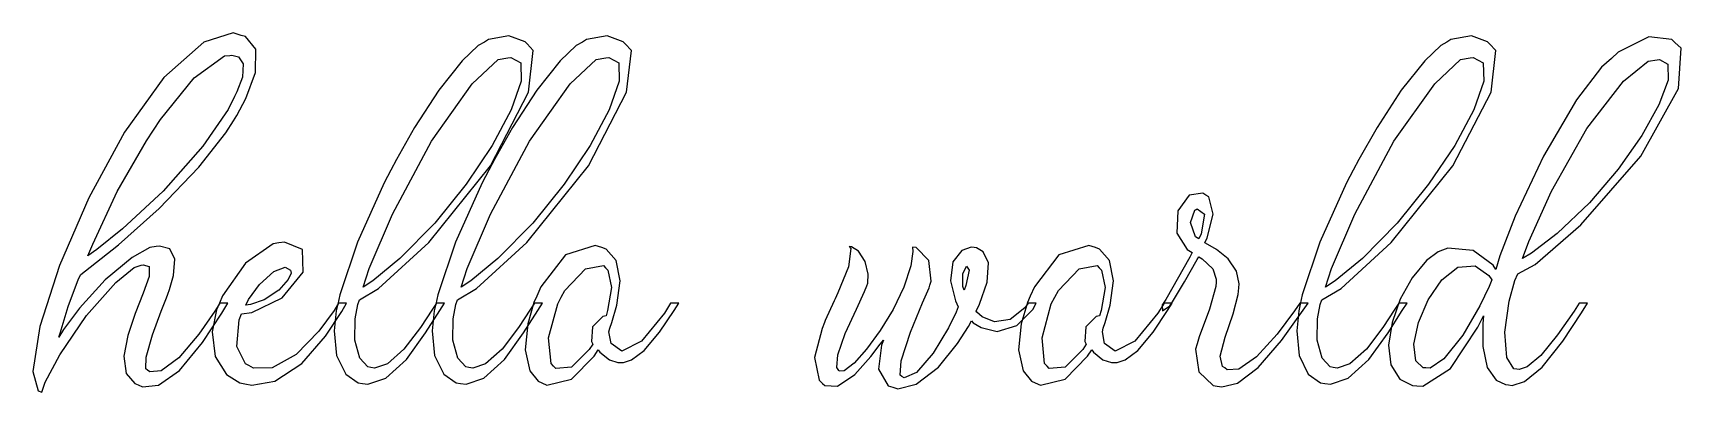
# Model space of a CAD drawing. Extents: x 0 to 42.3, y 0 to 9.2.
import ezdxf

# ---------------------------------------------------------------- set-up
doc = ezdxf.new("R2010")
doc.units = 0
doc.layers.get('0').update_dxf_attribs({"linetype": 'CONTINUOUS'})

msp = doc.modelspace()

# ---------------------------------------------------------------- linework, layer by layer
at = {"color": 0}
for p, q in [((4.37388, 8.97241), (3.35139, 8.06842)), ((5.12491, 9.20944), (4.37388, 8.97241)), ((5.33439, 9.14742), (5.12491, 9.20944)), ((5.44463, 9.11712), (5.33439, 9.14742)), ((5.71059, 8.79327), (5.44463, 9.11712)), ((11.4129, 8.88421), (11.0036, 8.49697)), ((11.57, 8.97654), (11.4129, 8.88421)), ((11.6775, 9.04268), (11.57, 8.97654)), ((12.2011, 9.13363), (11.6775, 9.04268)), ((12.6146, 8.98204), (12.2011, 9.13363)), ((12.6669, 8.92694), (12.6146, 8.98204)), ((12.8254, 8.76018), (12.6669, 8.92694)), ((13.9265, 8.88421), (13.5172, 8.49697)), ((14.0836, 8.97654), (13.9265, 8.88421)), ((14.1911, 9.04268), (14.0836, 8.97654)), ((14.7147, 9.13363), (14.1911, 9.04268)), ((15.1281, 8.98204), (14.7147, 9.13363)), ((15.1805, 8.92694), (15.1281, 8.98204)), ((15.339, 8.76018), (15.1805, 8.92694)), ((36.0948, 8.88421), (35.6856, 8.49697)), ((36.2522, 8.97654), (36.0948, 8.88421)), ((36.3594, 9.04268), (36.2522, 8.97654)), ((36.8833, 9.13363), (36.3594, 9.04268)), ((37.2967, 8.98204), (36.8833, 9.13363)), ((37.3489, 8.92694), (37.2967, 8.98204)), ((37.5073, 8.76018), (37.3489, 8.92694)), ((41.432, 9.11296), (40.6506, 8.71746)), ((42.0204, 9.03993), (41.432, 9.11296)), ((42.1005, 8.96553), (42.0204, 9.03993)), ((42.2589, 8.81669), (42.1005, 8.96553)), ((4.12309, 8.05878), (4.90583, 8.61826)), ((4.90583, 8.61826), (5.04225, 8.6348)), ((5.04225, 8.6348), (5.09598, 8.64168)), ((5.09598, 8.64168), (5.26549, 8.59758)), ((5.26549, 8.59758), (5.38536, 8.41431)), ((5.69817, 8.1952), (5.71059, 8.79327)), ((11.0036, 8.49697), (10.4014, 7.74319)), ((11.26, 7.9072), (11.9228, 8.53006)), ((11.9228, 8.53006), (12.1708, 8.56865)), ((12.1708, 8.56865), (12.2466, 8.58104)), ((12.2466, 8.58104), (12.5029, 8.44599)), ((12.7041, 7.68946), (12.8254, 8.76018)), ((13.5172, 8.49697), (12.915, 7.74319)), ((13.7735, 7.9072), (14.4363, 8.53006)), ((14.4363, 8.53006), (14.6844, 8.56865)), ((14.6844, 8.56865), (14.7602, 8.58104)), ((14.7602, 8.58104), (15.0165, 8.44599)), ((15.2177, 7.68946), (15.339, 8.76018)), ((35.6856, 8.49697), (35.0835, 7.74319)), ((35.9421, 7.9072), (36.6049, 8.53006)), ((36.6049, 8.53006), (36.8529, 8.56865)), ((36.8529, 8.56865), (36.9288, 8.58104)), ((36.9288, 8.58104), (37.1849, 8.44599)), ((37.3863, 7.68946), (37.5073, 8.76018)), ((40.4742, 8.55761), (40.2181, 8.3275)), ((40.6506, 8.71746), (40.4742, 8.55761)), ((40.7843, 7.97609), (41.4168, 8.48596)), ((41.4168, 8.48596), (41.6486, 8.51902)), ((41.6486, 8.51902), (41.7103, 8.52869)), ((41.7103, 8.52869), (41.9241, 8.40878)), ((42.1901, 7.78454), (42.2589, 8.81669)), ((3.35139, 8.06842), (2.34129, 6.66006)), ((3.26182, 6.98803), (4.12309, 8.05878)), ((5.36332, 8.07667), (5.22415, 7.69634)), ((5.38536, 8.41431), (5.36332, 8.07667)), ((5.45289, 7.52683), (5.69817, 8.1952)), ((12.5029, 8.44599), (12.5167, 7.97197)), ((15.0165, 8.44599), (15.0303, 7.97197)), ((37.1849, 8.44599), (37.1987, 7.97197)), ((40.2181, 8.3275), (39.5813, 7.48965)), ((41.9241, 8.40878), (41.9269, 7.99814)), ((5.22415, 7.69634), (5.1635, 7.57647)), ((10.4014, 7.74319), (9.78133, 6.78409)), ((10.2126, 6.43682), (11.26, 7.9072)), ((11.7257, 5.79741), (12.7041, 7.68946)), ((12.5167, 7.97197), (12.259, 7.23607)), ((12.915, 7.74319), (12.2949, 6.78409)), ((12.7262, 6.43682), (13.7735, 7.9072)), ((14.2393, 5.79741), (15.2177, 7.68946)), ((15.0303, 7.97197), (14.7726, 7.23607)), ((35.0835, 7.74319), (34.4634, 6.78409)), ((34.8947, 6.43682), (35.9421, 7.9072)), ((36.4077, 5.79741), (37.3863, 7.68946)), ((37.1987, 7.97197), (36.9411, 7.23607)), ((39.8431, 6.76204), (40.7843, 7.97609)), ((41.2267, 6.04682), (42.1901, 7.78454)), ((41.9269, 7.99814), (41.6899, 7.36286)), ((4.99678, 7.24158), (4.35183, 6.30453)), ((5.1635, 7.57647), (4.99678, 7.24158)), ((5.22415, 7.0914), (5.45289, 7.52683)), ((12.259, 7.23607), (11.7726, 6.3252)), ((14.7726, 7.23607), (14.2861, 6.3252)), ((36.9411, 7.23607), (36.4546, 6.3252)), ((39.5813, 7.48965), (38.7283, 6.05095)), ((41.6899, 7.36286), (41.2517, 6.57599)), ((3.08543, 6.71657), (3.26182, 6.98803)), ((4.93614, 6.64351), (5.13595, 6.95357)), ((5.13595, 6.95357), (5.22415, 7.0914)), ((9.78133, 6.78409), (9.31414, 5.96417)), ((12.2949, 6.78409), (11.8277, 5.96417)), ((34.4634, 6.78409), (33.9962, 5.96417)), ((2.34129, 6.66006), (1.42214, 4.97611)), ((2.15112, 5.14008), (2.90215, 6.43957)), ((2.90215, 6.43957), (3.08543, 6.71657)), ((4.24575, 5.76986), (4.93614, 6.64351)), ((9.21494, 4.56269), (10.2126, 6.43682)), ((11.7285, 4.56269), (12.7262, 6.43682)), ((33.897, 4.56269), (34.8947, 6.43682)), ((38.9407, 5.15112), (39.8431, 6.76204)), ((41.2517, 6.57599), (40.6453, 5.71334)), ((4.35183, 6.30453), (3.33485, 5.14837)), ((9.31414, 5.96417), (9.16672, 5.68579)), ((11.7726, 6.3252), (11.1042, 5.32751)), ((11.8277, 5.96417), (11.6803, 5.68579)), ((14.2861, 6.3252), (13.6178, 5.32751)), ((33.9962, 5.96417), (33.8487, 5.68579)), ((36.4546, 6.3252), (35.7861, 5.32751)), ((38.7283, 6.05095), (38.0062, 4.51171)), ((39.6917, 4.28569), (41.2267, 6.04682)), ((3.2315, 4.70186), (4.24575, 5.76986)), ((9.16672, 5.68579), (8.99721, 5.36332)), ((10.1437, 3.82958), (11.7257, 5.79741)), ((11.6803, 5.68579), (11.5108, 5.36332)), ((12.6573, 3.82958), (14.2393, 5.79741)), ((33.8487, 5.68579), (33.6793, 5.36332)), ((34.8258, 3.82958), (36.4077, 5.79741)), ((40.6453, 5.71334), (39.9094, 4.85069)), ((1.52549, 3.79236), (2.15112, 5.14008)), ((3.33485, 5.14837), (2.29306, 4.18648)), ((8.99721, 5.36332), (8.31233, 3.83921)), ((11.1042, 5.32751), (10.2995, 4.32978)), ((11.5108, 5.36332), (10.8259, 3.83921)), ((13.6178, 5.32751), (12.813, 4.32978)), ((29.9944, 5.09873), (29.6471, 5.04776)), ((30.0702, 5.05188), (29.9944, 5.09873)), ((33.6793, 5.36332), (32.9944, 3.83921)), ((35.7861, 5.32751), (34.9815, 4.32978)), ((38.3565, 3.86126), (38.9407, 5.15112)), ((1.42214, 4.97611), (0.672483, 3.24115)), ((2.18833, 3.77582), (3.2315, 4.70186)), ((29.6471, 5.04776), (29.3522, 4.644)), ((29.6788, 4.34633), (29.7863, 4.65914)), ((29.7863, 4.65914), (29.8221, 4.68256)), ((29.8221, 4.68256), (29.8456, 4.69773)), ((29.8456, 4.69773), (30.0371, 4.55994)), ((30.1487, 5.00228), (30.0702, 5.05188)), ((30.2589, 4.55718), (30.1487, 5.00228)), ((39.9094, 4.85069), (39.0797, 4.06107)), ((8.61688, 3.16673), (9.21494, 4.56269)), ((10.2995, 4.32978), (9.40375, 3.42167)), ((11.1304, 3.16673), (11.7285, 4.56269)), ((12.813, 4.32978), (11.9173, 3.42167)), ((29.3522, 4.644), (29.3288, 4.07624)), ((29.807, 3.97838), (29.6788, 4.34633)), ((30.0371, 4.55994), (29.9503, 4.05832)), ((30.1032, 3.9522), (30.2589, 4.55718)), ((33.2989, 3.16673), (33.897, 4.56269)), ((34.9815, 4.32978), (34.0858, 3.42167)), ((38.0062, 4.51171), (37.6121, 3.48919)), ((38.5149, 3.27284), (39.6917, 4.28569)), ((2.29306, 4.18648), (1.63298, 3.65457)), ((6.30178, 3.82266), (6.15569, 3.79924)), ((6.44095, 3.84609), (6.30178, 3.82266)), ((6.90672, 3.65732), (6.44095, 3.84609)), ((8.31233, 3.83921), (7.8631, 2.48736)), ((8.85666, 2.65135), (10.1437, 3.82958)), ((10.8259, 3.83921), (10.3766, 2.48736)), ((11.3702, 2.65135), (12.6573, 3.82958)), ((29.3288, 4.07624), (29.5947, 3.65181)), ((29.8883, 3.9274), (29.807, 3.97838)), ((29.9503, 4.05832), (29.8883, 3.9274)), ((30.0481, 3.82266), (30.1032, 3.9522)), ((30.1225, 3.78411), (30.0481, 3.82266)), ((32.9944, 3.83921), (32.5451, 2.48736)), ((33.5387, 2.65135), (34.8258, 3.82958)), ((38.1924, 3.42029), (38.3565, 3.86126)), ((39.0797, 4.06107), (38.4253, 3.56087)), ((1.40422, 3.49195), (1.52549, 3.79236)), ((1.63298, 3.65457), (1.40422, 3.49195)), ((1.46348, 3.19705), (2.18833, 3.77582)), ((2.53697, 3.44785), (1.84519, 2.87321)), ((2.99034, 3.70417), (2.53697, 3.44785)), ((3.15157, 3.72897), (2.99034, 3.70417)), ((3.23426, 3.74276), (3.15157, 3.72897)), ((3.50159, 3.67524), (3.23426, 3.74276)), ((3.63252, 3.40513), (3.50159, 3.67524)), ((3.59668, 2.99034), (3.63252, 3.40513)), ((6.15569, 3.79924), (5.4405, 3.30178)), ((6.91914, 3.0744), (6.90672, 3.65732)), ((9.40375, 3.42167), (8.71058, 2.84978)), ((11.9173, 3.42167), (11.2241, 2.84978)), ((13.6481, 3.51813), (13.0197, 2.69269)), ((14.4129, 3.76068), (13.6481, 3.51813)), ((14.5852, 3.70141), (14.4129, 3.76068)), ((14.6899, 3.6642), (14.5852, 3.70141)), ((14.9462, 3.37619), (14.6899, 3.6642)), ((20.9641, 3.67799), (20.909, 3.21083)), ((20.9848, 3.72622), (20.9228, 3.72897)), ((20.9228, 3.72897), (20.9641, 3.67799)), ((21.1653, 3.61047), (20.9848, 3.72622)), ((21.3348, 3.34588), (21.1653, 3.61047)), ((22.5599, 3.6008), (22.5103, 3.23564)), ((22.6439, 3.70554), (22.5488, 3.71796)), ((22.5488, 3.71796), (22.5599, 3.6008)), ((22.9678, 3.37068), (22.6439, 3.70554)), ((23.8139, 3.62977), (23.5851, 3.34174)), ((24.055, 3.71105), (23.8139, 3.62977)), ((24.1308, 3.70141), (24.055, 3.71105)), ((24.1901, 3.69316), (24.1308, 3.70141)), ((24.3623, 3.59255), (24.1901, 3.69316)), ((24.4988, 3.31005), (24.3623, 3.59255)), ((26.304, 3.51813), (25.6756, 2.69269)), ((27.0688, 3.76068), (26.304, 3.51813)), ((27.2411, 3.70141), (27.0688, 3.76068)), ((27.3458, 3.6642), (27.2411, 3.70141)), ((27.6021, 3.37619), (27.3458, 3.6642)), ((29.6609, 3.45336), (29.0463, 2.37298)), ((29.5258, 2.82636), (29.8538, 3.39824)), ((29.5947, 3.65181), (29.7229, 3.57463)), ((29.7229, 3.57463), (29.6609, 3.45336)), ((29.8538, 3.39824), (29.8883, 3.4699)), ((29.8883, 3.4699), (29.9792, 3.41064)), ((29.9792, 3.41064), (30.2521, 3.16122)), ((30.3444, 3.65457), (30.1225, 3.78411)), ((30.6407, 3.41891), (30.3444, 3.65457)), ((30.8571, 3.09645), (30.6407, 3.41891)), ((34.0858, 3.42167), (33.3926, 2.84978)), ((36.0303, 3.59255), (35.7311, 3.36793)), ((36.1417, 3.63527), (36.0303, 3.59255)), ((36.2811, 3.68762), (36.1417, 3.63527)), ((36.926, 3.62977), (36.2811, 3.68762)), ((37.4371, 3.24804), (36.926, 3.62977)), ((37.6121, 3.48919), (37.5087, 3.13917)), ((38.4253, 3.56087), (38.1924, 3.42029)), ((0.672483, 3.24115), (0.170877, 1.68258)), ((1.15893, 2.89801), (1.21681, 3.01239)), ((1.21681, 3.01239), (1.46348, 3.19705)), ((2.11942, 2.80569), (2.59071, 3.19429)), ((2.59071, 3.19429), (2.77124, 3.24942)), ((2.77124, 3.24942), (2.81533, 3.26319)), ((2.81533, 3.26319), (2.97656, 3.21772)), ((2.96967, 2.95865), (2.8236, 2.53559)), ((2.97656, 3.21772), (2.96967, 2.95865)), ((3.49333, 2.62378), (3.59668, 2.99034)), ((5.4405, 3.30178), (4.8562, 2.46944)), ((5.80566, 2.76021), (6.16948, 3.08818)), ((6.16948, 3.08818), (6.46162, 3.20118)), ((6.3803, 2.41294), (6.91914, 3.0744)), ((6.46162, 3.20118), (6.59804, 3.12263)), ((6.61596, 3.04546), (6.53881, 2.88148)), ((6.59804, 3.12263), (6.60495, 3.08956)), ((6.60495, 3.08956), (6.61596, 3.04546)), ((8.46116, 2.68718), (8.61688, 3.16673)), ((10.9747, 2.68718), (11.1304, 3.16673)), ((13.6343, 2.60312), (14.1663, 3.15709)), ((14.1663, 3.15709), (14.6251, 3.24253)), ((14.6251, 3.24253), (14.6789, 3.18327)), ((14.6789, 3.18327), (14.7367, 3.12126)), ((14.7367, 3.12126), (14.8332, 2.67615)), ((15.0482, 2.84703), (14.9462, 3.37619)), ((20.909, 3.21083), (20.6334, 2.5411)), ((21.4106, 3.02204), (21.3348, 3.34588)), ((21.4009, 2.79328), (21.4106, 3.02204)), ((22.5103, 3.23564), (22.3311, 2.6858)), ((23.0312, 2.84427), (22.9678, 3.37068)), ((23.5851, 3.34174), (23.5259, 2.85392)), ((23.8428, 3.02617), (23.9379, 3.23012)), ((23.8428, 2.70784), (23.8428, 3.02617)), ((23.9985, 3.12539), (23.9159, 2.73403)), ((23.9379, 3.23012), (23.9985, 3.12539)), ((24.4615, 2.81809), (24.4988, 3.31005)), ((26.2902, 2.60312), (26.8222, 3.15709)), ((26.8222, 3.15709), (27.281, 3.24253)), ((27.281, 3.24253), (27.3348, 3.18327)), ((27.3348, 3.18327), (27.3926, 3.12126)), ((27.3926, 3.12126), (27.4891, 2.67615)), ((27.7041, 2.84703), (27.6021, 3.37619)), ((30.2521, 3.16122), (30.3375, 2.88975)), ((30.9273, 2.77537), (30.8571, 3.09645)), ((33.1432, 2.68718), (33.2989, 3.16673)), ((35.7311, 3.36793), (35.3603, 2.92833)), ((36.1266, 2.87459), (36.5386, 3.1998)), ((36.5386, 3.1998), (36.9768, 3.23701)), ((36.9768, 3.23701), (37.3271, 2.99034)), ((37.3271, 2.99034), (37.404, 2.8801)), ((37.5087, 3.13917), (37.4371, 3.24804)), ((37.998, 2.86081), (38.0711, 3.02893)), ((38.0711, 3.02893), (38.5149, 3.27284)), ((0.898483, 2.19384), (1.15893, 2.89801)), ((1.84519, 2.87321), (1.18236, 2.1456)), ((1.36701, 1.96508), (2.11942, 2.80569)), ((3.44923, 2.50527), (3.49333, 2.62378)), ((5.52457, 2.37023), (5.80566, 2.76021)), ((6.29765, 2.61001), (5.92007, 2.36472)), ((6.53881, 2.88148), (6.29765, 2.61001)), ((8.36747, 2.36196), (8.85666, 2.65135)), ((8.71058, 2.84978), (8.46116, 2.68718)), ((10.881, 2.36196), (11.3702, 2.65135)), ((11.2241, 2.84978), (10.9747, 2.68718)), ((13.0197, 2.69269), (12.915, 2.46118)), ((13.5434, 2.4281), (13.6343, 2.60312)), ((14.8332, 2.67615), (14.7312, 2.08773)), ((14.9669, 2.22966), (15.0482, 2.84703)), ((20.6334, 2.5411), (20.5645, 2.38952)), ((21.1129, 2.12631), (21.3183, 2.5728)), ((21.3183, 2.5728), (21.3747, 2.72576)), ((21.3747, 2.72576), (21.4009, 2.79328)), ((22.3311, 2.6858), (22.0541, 2.11805)), ((22.8079, 2.28755), (22.9747, 2.67202)), ((22.9747, 2.67202), (22.9953, 2.73678)), ((22.9953, 2.73678), (23.0312, 2.84427)), ((23.5259, 2.85392), (23.6499, 2.33853)), ((23.8718, 2.61001), (23.8428, 2.70784)), ((23.9159, 2.73403), (23.8718, 2.61001)), ((24.2659, 2.25309), (24.4615, 2.81809)), ((25.6756, 2.69269), (25.5709, 2.46118)), ((26.1993, 2.4281), (26.2902, 2.60312)), ((27.4891, 2.67615), (27.3871, 2.08773)), ((27.6228, 2.22966), (27.7041, 2.84703)), ((29.2144, 2.31097), (29.5258, 2.82636)), ((30.332, 2.70509), (30.1625, 2.12218)), ((30.3348, 2.81947), (30.332, 2.70509)), ((30.3375, 2.88975), (30.3348, 2.81947)), ((30.9039, 2.50252), (30.919, 2.67064)), ((30.919, 2.67064), (30.9273, 2.77537)), ((33.0495, 2.36196), (33.5387, 2.65135)), ((33.3926, 2.84978), (33.1432, 2.68718)), ((35.3603, 2.92833), (35.0573, 2.37987)), ((35.7766, 2.36609), (36.1266, 2.87459)), ((37.3394, 2.70922), (37.1023, 2.209)), ((37.404, 2.8801), (37.3394, 2.70922)), ((37.852, 2.32475), (37.998, 2.86081)), ((0.691776, 1.51171), (0.898483, 2.19384)), ((1.18236, 2.1456), (0.775836, 1.60128)), ((2.8236, 2.53559), (2.6169, 2.01056)), ((3.27835, 2.07395), (3.41478, 2.41432)), ((3.41478, 2.41432), (3.44923, 2.50527)), ((4.78317, 2.27928), (4.65776, 2.07532)), ((4.77492, 2.27928), (4.70048, 2.1084)), ((4.8562, 2.46944), (4.77492, 2.27928)), ((4.99262, 2.27928), (4.78317, 2.27928)), ((4.83828, 2.02158), (4.99262, 2.27928)), ((5.45289, 2.22966), (5.52457, 2.37023)), ((5.57142, 2.24207), (5.45289, 2.22966)), ((5.92007, 2.36472), (5.57142, 2.24207)), ((5.60585, 2.0395), (6.3803, 2.41294)), ((7.82863, 2.27928), (7.71564, 2.09048)), ((7.81071, 2.25171), (7.77215, 2.08497)), ((7.8631, 2.48736), (7.81071, 2.25171)), ((8.03811, 2.27928), (7.82863, 2.27928)), ((7.91132, 2.06292), (8.03811, 2.27928)), ((8.25581, 1.87413), (8.32474, 2.2462)), ((8.32474, 2.2462), (8.36747, 2.36196)), ((10.2388, 2.12218), (9.93013, 1.65503)), ((10.3408, 2.27928), (10.2388, 2.12218)), ((10.3243, 2.25171), (10.2857, 2.08497)), ((10.3766, 2.48736), (10.3243, 2.25171)), ((10.5503, 2.27928), (10.3408, 2.27928)), ((10.4262, 2.09048), (10.5503, 2.27928)), ((10.7694, 1.87413), (10.8383, 2.2462)), ((10.8383, 2.2462), (10.881, 2.36196)), ((12.7524, 2.12218), (12.4437, 1.65503)), ((12.8392, 2.29168), (12.6807, 1.75011)), ((12.8543, 2.27928), (12.7524, 2.12218)), ((12.915, 2.46118), (12.8392, 2.29168)), ((13.0638, 2.27928), (12.8543, 2.27928)), ((12.9398, 2.09048), (13.0638, 2.27928)), ((13.2167, 1.39182), (13.4538, 2.25723)), ((13.4538, 2.25723), (13.5434, 2.4281)), ((14.8387, 1.78318), (14.9669, 2.22966)), ((16.3435, 2.27928), (16.1851, 2.01883)), ((16.553, 2.27928), (16.3435, 2.27928)), ((16.4373, 2.08773), (16.553, 2.27928)), ((20.5397, 2.33991), (20.3137, 1.83555)), ((20.5645, 2.38952), (20.5397, 2.33991)), ((20.8235, 1.50344), (21.1129, 2.12631)), ((22.0541, 2.11805), (21.7206, 1.57372)), ((22.4978, 1.53513), (22.8079, 2.28755)), ((23.6499, 2.33853), (23.7229, 2.18006)), ((23.7229, 2.18006), (23.672, 2.04639)), ((24.1804, 2.07532), (24.2659, 2.25309)), ((25.4276, 2.15663), (25.0583, 1.86173)), ((25.2222, 1.70739), (25.6329, 2.11805)), ((25.4951, 2.29168), (25.3366, 1.75011)), ((25.5144, 2.27928), (25.4276, 2.15663)), ((25.5709, 2.46118), (25.4951, 2.29168)), ((25.7238, 2.27928), (25.5144, 2.27928)), ((25.6329, 2.11805), (25.7238, 2.27928)), ((25.8727, 1.39182), (26.1097, 2.25723)), ((26.1097, 2.25723), (26.1993, 2.4281)), ((27.4946, 1.78318), (27.6228, 2.22966)), ((28.9994, 2.27928), (28.841, 2.01883)), ((28.9788, 2.26825), (28.9553, 2.23793)), ((28.9553, 2.23793), (28.9595, 2.08497)), ((28.9595, 2.08497), (29.151, 2.21037)), ((29.0463, 2.37298), (28.9788, 2.26825)), ((29.2089, 2.27928), (28.9994, 2.27928)), ((29.0932, 2.08773), (29.2089, 2.27928)), ((29.151, 2.21037), (29.1882, 2.26825)), ((29.1882, 2.26825), (29.2144, 2.31097)), ((30.1625, 2.12218), (29.8993, 1.41387)), ((30.7757, 2.00367), (30.9039, 2.50252)), ((32.4845, 2.27928), (32.3439, 2.0767)), ((32.4928, 2.25171), (32.4542, 2.08497)), ((32.694, 2.27928), (32.4845, 2.27928)), ((32.5451, 2.48736), (32.4928, 2.25171)), ((32.5272, 2.03674), (32.694, 2.27928)), ((32.9379, 1.87413), (33.0068, 2.2462)), ((33.0068, 2.2462), (33.0495, 2.36196)), ((34.9209, 2.12218), (34.6122, 1.65503)), ((35.0573, 2.37987), (34.8478, 1.78318)), ((35.0228, 2.27928), (34.9209, 2.12218)), ((35.2323, 2.27928), (35.0228, 2.27928)), ((35.1083, 2.09048), (35.2323, 2.27928)), ((35.523, 1.78043), (35.7766, 2.36609)), ((37.1023, 2.209), (36.667, 1.45383)), ((37.743, 1.53651), (37.852, 2.32475)), ((39.6476, 2.27928), (39.5153, 2.07395)), ((39.8568, 2.27928), (39.6476, 2.27928)), ((39.7055, 2.03261), (39.8568, 2.27928)), ((0.677997, 0.953604), (1.36701, 1.96508)), ((2.6169, 2.01056), (2.42259, 1.4497)), ((3.05511, 1.46485), (3.27835, 2.07395)), ((4.65776, 2.07532), (4.2485, 1.48139)), ((4.3422, 1.2678), (4.83828, 2.02158)), ((4.70048, 2.1084), (4.58886, 1.5434)), ((5.22277, 1.16996), (5.28066, 1.84795)), ((5.28066, 1.84795), (5.33714, 2.00367)), ((5.33714, 2.00367), (5.60585, 2.0395)), ((7.71564, 2.09048), (7.32564, 1.55581)), ((7.49653, 1.43316), (7.91132, 2.06292)), ((7.77215, 2.08497), (7.71977, 1.56545)), ((8.24893, 1.32705), (8.25581, 1.87413)), ((10.0638, 1.5186), (10.4262, 2.09048)), ((10.2857, 2.08497), (10.2333, 1.56545)), ((10.7625, 1.32705), (10.7694, 1.87413)), ((12.5773, 1.5186), (12.9398, 2.09048)), ((12.6807, 1.75011), (12.6159, 1.079)), ((14.6044, 1.9389), (14.3412, 1.67156)), ((14.6899, 1.95406), (14.6044, 1.9389)), ((14.7312, 2.08773), (14.6899, 1.95406)), ((14.7836, 1.63987), (14.8387, 1.78318)), ((16.1851, 2.01883), (15.5994, 1.30362)), ((16.0624, 1.531), (16.4373, 2.08773)), ((20.2944, 1.78318), (20.2296, 1.62471)), ((20.3137, 1.83555), (20.2944, 1.78318)), ((23.672, 2.04639), (23.4694, 1.64262)), ((23.9834, 1.67707), (24.0647, 1.82728)), ((24.0647, 1.82728), (24.1074, 1.77353)), ((24.1074, 1.77353), (24.3072, 1.65089)), ((24.2011, 2.04225), (24.1804, 2.07532)), ((24.3375, 1.92925), (24.2011, 2.04225)), ((24.649, 1.8011), (24.3375, 1.92925)), ((25.0583, 1.86173), (24.649, 1.8011)), ((24.722, 1.55305), (25.2222, 1.70739)), ((25.3366, 1.75011), (25.2718, 1.079)), ((27.2603, 1.9389), (26.9971, 1.67156)), ((27.3458, 1.95406), (27.2603, 1.9389)), ((27.3871, 2.08773), (27.3458, 1.95406)), ((27.4395, 1.63987), (27.4946, 1.78318)), ((28.841, 2.01883), (28.2553, 1.30362)), ((28.7183, 1.531), (29.0932, 2.08773)), ((30.5676, 1.40284), (30.7757, 2.00367)), ((32.3439, 2.0767), (31.9002, 1.48277)), ((32.0091, 1.31878), (32.5272, 2.03674)), ((32.4542, 2.08497), (32.4018, 1.56545)), ((32.931, 1.32705), (32.9379, 1.87413)), ((34.7459, 1.5186), (35.1083, 2.09048)), ((34.8478, 1.78318), (34.7597, 1.20027)), ((35.403, 1.22232), (35.523, 1.78043)), ((37.0512, 1.66467), (37.1948, 1.95406)), ((37.1948, 1.95406), (37.174, 1.75838)), ((37.174, 1.75838), (37.174, 1.16169)), ((39.5153, 2.07395), (39.0948, 1.46761)), ((39.2257, 1.305), (39.7055, 2.03261)), ((0.170877, 1.68258), (-0.00689, 0.526411)), ((0.775836, 1.60128), (0.660079, 1.40836)), ((0.660079, 1.40836), (0.691776, 1.51171)), ((2.42259, 1.4497), (2.32062, 0.915017)), ((2.89939, 0.890214), (3.05511, 1.46485)), ((4.2485, 1.48139), (3.73447, 0.873675)), ((4.58886, 1.5434), (4.66605, 0.912262)), ((7.32564, 1.55581), (6.74137, 0.959115)), ((6.88467, 0.726225), (7.49653, 1.43316)), ((7.71977, 1.56545), (7.78041, 0.932931)), ((8.37297, 0.86403), (8.24893, 1.32705)), ((9.93013, 1.65503), (9.50845, 1.10105)), ((9.5691, 0.829578), (10.0638, 1.5186)), ((10.2333, 1.56545), (10.294, 0.932931)), ((10.8865, 0.86403), (10.7625, 1.32705)), ((12.4437, 1.65503), (12.022, 1.10105)), ((12.0826, 0.829578), (12.5773, 1.5186)), ((13.2829, 0.731739), (13.2167, 1.39182)), ((14.3412, 1.67156), (14.3151, 1.29536)), ((14.3151, 1.29536), (14.3481, 1.22645)), ((14.7643, 1.54616), (14.7836, 1.63987)), ((14.8194, 1.24024), (14.7643, 1.54616)), ((15.5994, 1.30362), (15.0923, 1.0418)), ((15.6683, 1.06385), (16.0624, 1.531)), ((20.2296, 1.62471), (20.0394, 0.887458)), ((20.6306, 0.94809), (20.8235, 1.50344)), ((21.7206, 1.57372), (21.372, 1.09968)), ((21.7234, 1.2237), (21.8047, 1.32567)), ((21.8047, 1.32567), (21.7565, 1.19614)), ((22.2581, 0.80064), (22.4978, 1.53513)), ((23.4694, 1.64262), (23.0808, 0.996322)), ((23.7064, 1.24299), (23.9834, 1.67707)), ((24.3072, 1.65089), (24.722, 1.55305)), ((25.9388, 0.731739), (25.8727, 1.39182)), ((26.9971, 1.67156), (26.971, 1.29536)), ((26.971, 1.29536), (27.004, 1.22645)), ((27.4202, 1.54616), (27.4395, 1.63987)), ((27.4753, 1.24024), (27.4202, 1.54616)), ((28.2553, 1.30362), (27.7482, 1.0418)), ((28.3242, 1.06385), (28.7183, 1.531)), ((29.8993, 1.41387), (29.8497, 1.23748)), ((30.4423, 0.921907), (30.5676, 1.40284)), ((31.9002, 1.48277), (31.371, 0.897103)), ((31.4179, 0.622875), (32.0091, 1.31878)), ((32.4018, 1.56545), (32.4624, 0.932931)), ((33.055, 0.86403), (32.931, 1.32705)), ((34.6122, 1.65503), (34.1905, 1.10105)), ((34.2511, 0.829578), (34.7459, 1.5186)), ((36.667, 1.45383), (36.1763, 0.846116)), ((36.3456, 0.604957), (37.0512, 1.66467)), ((37.7899, 0.883324), (37.743, 1.53651)), ((39.0948, 1.46761), (38.6595, 0.932931)), ((38.7008, 0.63803), (39.2257, 1.305)), ((0.303168, 0.246669), (0.677997, 0.953604)), ((2.32062, 0.915017), (2.38538, 0.469911)), ((2.88561, 0.596692), (2.89939, 0.890214)), ((3.73447, 0.873675), (3.28111, 0.540191)), ((3.75377, 0.549836), (4.3422, 1.2678)), ((4.66605, 0.912262), (4.95819, 0.447862)), ((5.44601, 0.717959), (5.22277, 1.16996)), ((6.74137, 0.959115), (6.12401, 0.621496)), ((7.78041, 0.932931), (8.01328, 0.451997)), ((8.57829, 0.642165), (8.37297, 0.86403)), ((9.50845, 1.10105), (9.08128, 0.72347)), ((10.294, 0.932931), (10.5268, 0.451997)), ((11.0918, 0.642165), (10.8865, 0.86403)), ((12.022, 1.10105), (11.5948, 0.72347)), ((12.6159, 1.079), (12.7317, 0.544326)), ((13.8052, 0.327973), (14.3839, 0.915017)), ((14.2599, 1.0859), (13.8066, 0.635275)), ((14.3481, 1.22645), (14.2599, 1.0859)), ((14.3839, 0.915017), (14.4914, 1.07763)), ((14.4914, 1.07763), (14.5314, 1.01699)), ((14.5314, 1.01699), (14.7767, 0.826823)), ((15.0923, 1.0418), (14.8194, 1.24024)), ((15.3458, 0.825444), (15.6683, 1.06385)), ((20.0394, 0.887458), (20.1524, 0.300412)), ((20.6113, 0.624251), (20.6306, 0.94809)), ((21.372, 1.09968), (21.0509, 0.741384)), ((21.0675, 0.447862), (21.4822, 0.912262)), ((21.4822, 0.912262), (21.7234, 1.2237)), ((21.7565, 1.19614), (21.6793, 0.580154)), ((23.0808, 0.996322), (22.6522, 0.498849)), ((23.2158, 0.633899), (23.7064, 1.24299)), ((25.2718, 1.079), (25.3876, 0.544326)), ((26.4611, 0.327973), (27.0399, 0.915017)), ((26.9159, 1.0859), (26.4625, 0.635275)), ((27.004, 1.22645), (26.9159, 1.0859)), ((27.0399, 0.915017), (27.1473, 1.07763)), ((27.1473, 1.07763), (27.1873, 1.01699)), ((27.1873, 1.01699), (27.4326, 0.826823)), ((27.7482, 1.0418), (27.4753, 1.24024)), ((28.0017, 0.825444), (28.3242, 1.06385)), ((29.8497, 1.23748), (29.8111, 1.09968)), ((29.8111, 1.09968), (29.8952, 0.512632)), ((30.5001, 0.654569), (30.4423, 0.921907)), ((31.371, 0.897103), (30.9149, 0.587043)), ((32.4624, 0.932931), (32.6953, 0.451997)), ((33.2603, 0.642165), (33.055, 0.86403)), ((34.1905, 1.10105), (33.7633, 0.72347)), ((34.7597, 1.20027), (34.8175, 0.694531)), ((35.4542, 0.799264), (35.403, 1.22232)), ((36.1763, 0.846116), (35.8221, 0.606337)), ((37.174, 1.16169), (37.2911, 0.622875)), ((37.9705, 0.592557), (37.7899, 0.883324)), ((38.6595, 0.932931), (38.3148, 0.646299)), ((-0.00689, 0.526411), (0.129536, 0.024805)), ((2.38538, 0.469911), (2.60174, 0.21773)), ((2.93109, 0.559484), (2.88561, 0.596692)), ((2.98759, 0.515387), (2.93109, 0.559484)), ((3.28111, 0.540191), (2.98759, 0.515387)), ((3.20945, 0.172255), (3.75377, 0.549836)), ((4.95819, 0.447862), (5.3013, 0.23151)), ((5.53007, 0.675238), (5.44601, 0.717959)), ((5.65132, 0.611851), (5.53007, 0.675238)), ((6.12401, 0.621496), (5.65132, 0.611851)), ((6.19566, 0.278364), (6.88467, 0.726225)), ((8.01328, 0.451997), (8.33025, 0.234267)), ((8.6596, 0.62563), (8.57829, 0.642165)), ((8.75605, 0.607716), (8.6596, 0.62563)), ((9.08128, 0.72347), (8.75605, 0.607716)), ((9.03855, 0.350022), (9.5691, 0.829578)), ((10.5268, 0.451997), (10.8438, 0.234267)), ((11.1731, 0.62563), (11.0918, 0.642165)), ((11.2696, 0.607716), (11.1731, 0.62563)), ((11.5948, 0.72347), (11.2696, 0.607716)), ((11.5521, 0.350022), (12.0826, 0.829578)), ((12.7317, 0.544326), (12.948, 0.272852)), ((13.3449, 0.664214), (13.2829, 0.731739)), ((13.4014, 0.603582), (13.3449, 0.664214)), ((13.8066, 0.635275), (13.4014, 0.603582)), ((14.7767, 0.826823), (14.9958, 0.757922)), ((14.9958, 0.757922), (15.0702, 0.757922)), ((15.0702, 0.757922), (15.1391, 0.757922)), ((15.1391, 0.757922), (15.3458, 0.825444)), ((20.6582, 0.54846), (20.6113, 0.624251)), ((20.6292, 0.146072), (21.0675, 0.447862)), ((20.6664, 0.533301), (20.6582, 0.54846)), ((20.7987, 0.542946), (20.6664, 0.533301)), ((21.0509, 0.741384), (20.7987, 0.542946)), ((21.6793, 0.580154), (21.9274, 0.152962)), ((22.2305, 0.428569), (22.2581, 0.80064)), ((22.2787, 0.39963), (22.2305, 0.428569)), ((22.6522, 0.498849), (22.3366, 0.365181)), ((22.6425, 0.195682), (23.2158, 0.633899)), ((25.3876, 0.544326), (25.6039, 0.272852)), ((26.0008, 0.664214), (25.9388, 0.731739)), ((26.0573, 0.603582), (26.0008, 0.664214)), ((26.4625, 0.635275), (26.0573, 0.603582)), ((27.4326, 0.826823), (27.6517, 0.757922)), ((27.6517, 0.757922), (27.7261, 0.757922)), ((27.7261, 0.757922), (27.795, 0.757922)), ((27.795, 0.757922), (28.0017, 0.825444)), ((29.8952, 0.512632), (30.2603, 0.168121)), ((30.5552, 0.614606), (30.5001, 0.654569)), ((30.6173, 0.570509), (30.5552, 0.614606)), ((30.9149, 0.587043), (30.6173, 0.570509)), ((30.8818, 0.223242), (31.4179, 0.622875)), ((32.6953, 0.451997), (33.0123, 0.234267)), ((33.3416, 0.62563), (33.2603, 0.642165)), ((33.4381, 0.607716), (33.3416, 0.62563)), ((33.7633, 0.72347), (33.4381, 0.607716)), ((33.7206, 0.350022), (34.2511, 0.829578)), ((34.8175, 0.694531), (35.0504, 0.326595)), ((35.6443, 0.620116), (35.4542, 0.799264)), ((35.6334, 0.146072), (36.3456, 0.604957)), ((35.7117, 0.614606), (35.6443, 0.620116)), ((35.8221, 0.606337), (35.7117, 0.614606)), ((37.2911, 0.622875), (37.5186, 0.305925)), ((38.0436, 0.581533), (37.9705, 0.592557)), ((38.1071, 0.571885), (38.0436, 0.581533)), ((38.3148, 0.646299), (38.1071, 0.571885)), ((38.2475, 0.26734), (38.7008, 0.63803)), ((0.129536, 0.024805), (0.219108, -0.002756)), ((0.219108, -0.002756), (0.303168, 0.246669)), ((2.60174, 0.21773), (2.69407, 0.179145)), ((2.69407, 0.179145), (2.80293, 0.13367)), ((2.80293, 0.13367), (3.20945, 0.172255)), ((5.3013, 0.23151), (5.42533, 0.206706)), ((5.42533, 0.206706), (5.60723, 0.172255)), ((5.60723, 0.172255), (6.19566, 0.278364)), ((8.33025, 0.234267), (8.44462, 0.21773)), ((8.44462, 0.21773), (8.58516, 0.199815)), ((8.58516, 0.199815), (9.03855, 0.350022)), ((10.8438, 0.234267), (10.9582, 0.21773)), ((10.9582, 0.21773), (11.0987, 0.199815)), ((11.0987, 0.199815), (11.5521, 0.350022)), ((12.948, 0.272852), (13.0418, 0.234267)), ((13.0418, 0.234267), (13.1754, 0.177767)), ((13.1754, 0.177767), (13.8052, 0.327973)), ((20.1524, 0.300412), (20.2392, 0.21773)), ((20.2392, 0.21773), (20.2985, 0.16123)), ((20.2985, 0.16123), (20.6292, 0.146072)), ((21.9274, 0.152962), (22.0417, 0.118511)), ((22.0417, 0.118511), (22.1754, 0.081304)), ((22.1754, 0.081304), (22.6425, 0.195682)), ((22.3366, 0.365181), (22.2787, 0.39963)), ((25.6039, 0.272852), (25.6977, 0.234267)), ((25.6977, 0.234267), (25.8313, 0.177767)), ((25.8313, 0.177767), (26.4611, 0.327973)), ((30.2603, 0.168121), (30.3623, 0.151584)), ((30.3623, 0.151584), (30.4836, 0.128157)), ((30.4836, 0.128157), (30.8818, 0.223242)), ((33.0123, 0.234267), (33.1266, 0.21773)), ((33.1266, 0.21773), (33.2672, 0.199815)), ((33.2672, 0.199815), (33.7206, 0.350022)), ((35.0504, 0.326595), (35.3741, 0.166743)), ((35.3741, 0.166743), (35.4859, 0.157097)), ((35.4859, 0.157097), (35.6334, 0.146072)), ((37.5186, 0.305925), (37.7529, 0.188791)), ((37.7529, 0.188791), (37.834, 0.179145)), ((37.834, 0.179145), (37.9317, 0.168121)), ((37.9317, 0.168121), (38.2475, 0.26734))]:
    msp.add_line(p, q, dxfattribs=at)

doc.saveas('drawing.dxf')
